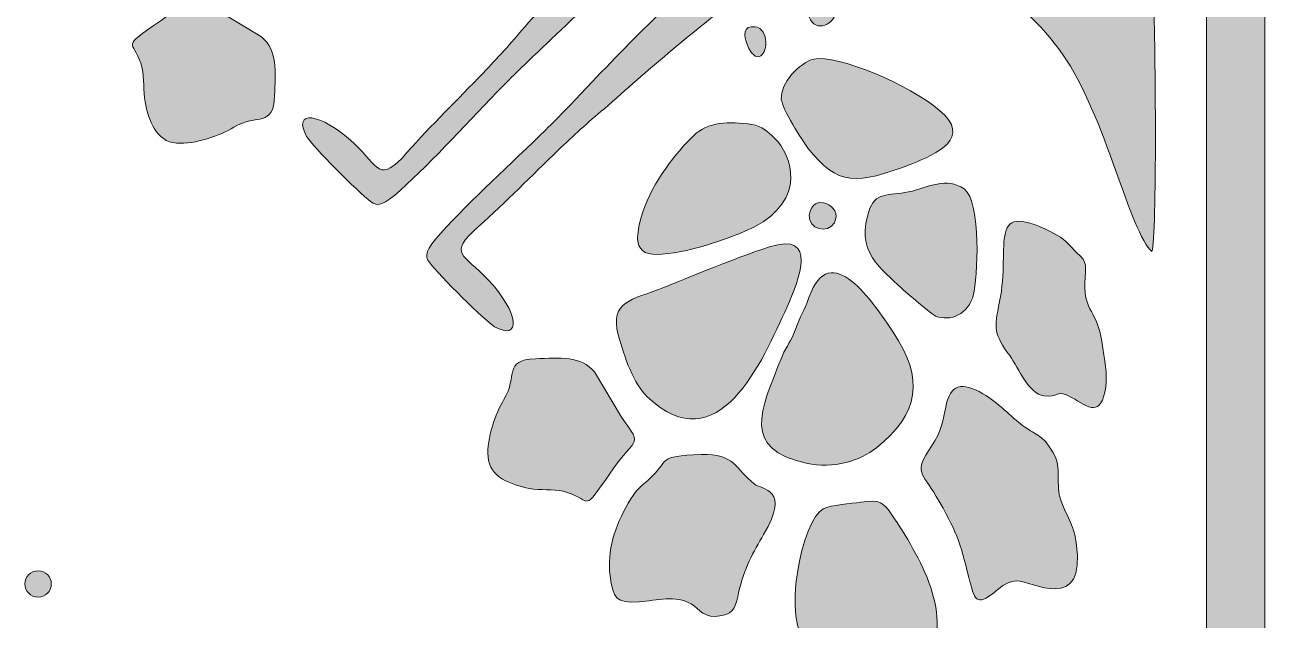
# Model space of a CAD drawing. Header units: inches. Extents: x -199 to 794, y -76 to 917.
# Drawn here: x 532.1 to 794, y 652.5 to 778.1 of the extents above; entities that cross this region are included whole.
import ezdxf

# ---------------------------------------------------------------- set-up
doc = ezdxf.new("R2010")
doc.units = ezdxf.units.IN
doc.header["$MEASUREMENT"] = 0
doc.layers.add('图层 1', color=7, linetype='Continuous')

# ---------------------------------------------------------------- blocks, each defined once
blk = doc.blocks.new('block 2')
at = {"layer": '图层 1', "true_color": 0xffffff}
h = blk.add_hatch(color=7, dxfattribs=at)
h.dxf.hatch_style = 2
edge = h.paths.add_edge_path()
edge.add_spline(control_points=[(660.74, 893.57), (651.43, 893.95), (610.71, 894.31), (607.44, 893.22), (611.15, 888.66), (636.13, 883.44), (649.06, 874.34), (661.9, 865.3), (670.18, 851.18), (671.17, 835.26), (671.84, 824.5), (666.69, 813.03), (660.48, 805.04), (652.8, 795.16), (645.95, 787.03), (637.56, 777.68), (634.7, 774.22), (631.75, 771.01), (628.78, 767.91), (623.38, 762.27), (617.88, 756.97), (612.72, 751.13), (606.77, 744.38), (606.83, 748.17), (601.6, 753.03), (594.17, 759.94), (588.49, 760.05), (591.55, 754.53), (592.65, 752.59), (602.44, 742.82), (605.02, 740.81), (606.49, 739.66), (607.79, 739.99), (611.31, 743.16), (618.38, 749.55), (625.89, 757.99), (633.11, 765.31), (635.96, 768.22), (639.03, 771.14), (642.13, 774.06), (653.35, 784.62), (663.43, 795.18), (674.02, 806.26), (694.97, 827.39), (689.77, 868.18), (671.11, 888.83), (667.87, 892.41), (665.03, 893.39), (660.74, 893.57)], knot_values=[0, 0, 0, 0, 1, 1, 1, 2, 2, 2, 3, 3, 3, 4, 4, 4, 5, 5, 5, 6, 6, 6, 7, 7, 7, 8, 8, 8, 9, 9, 9, 10, 10, 10, 11, 11, 11, 12, 12, 12, 13, 13, 13, 14, 14, 14, 15, 15, 15, 16, 16, 16, 16], degree=3, periodic=1)
h = blk.add_hatch(color=7, dxfattribs=at)
h.dxf.hatch_style = 2
edge = h.paths.add_edge_path()
edge.add_spline(control_points=[(791.65, 843.99), (790.54, 844.66), (788.96, 844.87), (787.38, 844.89), (782.21, 844.95), (773.23, 845.15), (768.63, 843.69), (759.46, 840.79), (761.41, 830.71), (766.29, 825.34), (768.33, 823.1), (770.07, 820.6), (771.59, 817.92), (776.78, 808.78), (781.41, 795.92), (781.41, 785.33), (781.41, 785.33), (781.41, 194.19), (781.41, 194.19), (777.47, 191.99), (769.65, 191.36), (766.17, 190.88), (757.83, 189.72), (752.38, 188.66), (745.69, 186.12), (735.58, 182.3), (734.56, 182.7), (740.55, 173.36), (742, 171.09), (743.72, 168.17), (745.44, 163.85), (748.84, 155.29), (753.76, 156.77), (760.42, 152.04), (762.38, 150.64), (765.26, 146.86), (766.41, 144.38), (768.37, 140.15), (768.24, 139.32), (769.77, 134.62), (771.03, 130.75), (771.28, 130.07), (772.42, 129.64), (773.18, 129.37), (774.36, 129.21), (776.54, 128.26), (781.06, 126.28), (783.37, 102.7), (775.64, 101.17), (774.68, 100.98), (773.92, 100.8), (773.33, 100.6), (770.36, 99.62), (771.38, 98.32), (769.88, 93.81), (768.76, 90.45), (766.49, 79.21), (761.06, 76.37), (748.63, 69.88), (749.84, 74.91), (745.88, 65.31), (744.36, 61.64), (743.71, 59.51), (741.84, 56.21), (741.03, 54.76), (739.96, 53.93), (739.02, 52.99), (735.08, 49.09), (737, 47.16), (740.97, 44.98), (746.65, 41.82), (758.26, 38.73), (764.77, 38.8), (767.73, 38.83), (771.78, 38.9), (775.53, 38.48), (777.67, 38.22), (779.73, 37.81), (781.41, 37.13), (781.41, 37.13), (781.41, -76.04), (781.41, -76.04), (781.41, -76.04), (793.72, -76.04), (793.72, -76.04), (793.72, -76.04), (793.72, 834.75), (793.72, 834.75), (793.72, 837.12), (794.02, 842.57), (791.65, 843.99)], knot_values=[0, 0, 0, 0, 1, 1, 1, 2, 2, 2, 3, 3, 3, 4, 4, 4, 5, 5, 5, 6, 6, 6, 7, 7, 7, 8, 8, 8, 9, 9, 9, 10, 10, 10, 11, 11, 11, 12, 12, 12, 13, 13, 13, 14, 14, 14, 15, 15, 15, 16, 16, 16, 17, 17, 17, 18, 18, 18, 19, 19, 19, 20, 20, 20, 21, 21, 21, 22, 22, 22, 23, 23, 23, 24, 24, 24, 25, 25, 25, 26, 26, 26, 27, 27, 27, 28, 28, 28, 29, 29, 29, 30, 30, 30, 30], degree=3, periodic=1)
h = blk.add_hatch(color=7, dxfattribs=at)
h.dxf.hatch_style = 2
edge = h.paths.add_edge_path()
edge.add_spline(control_points=[(765.52, 793.95), (744.88, 812.61), (704.09, 817.81), (682.96, 796.86), (671.87, 786.26), (661.31, 776.18), (650.76, 764.97), (647.84, 761.86), (644.92, 758.8), (642, 755.94), (634.69, 748.73), (626.25, 741.21), (619.86, 734.15), (616.68, 730.63), (616.35, 729.33), (617.51, 727.86), (619.51, 725.28), (629.28, 715.48), (631.22, 714.4), (636.74, 711.33), (636.64, 717.01), (629.73, 724.45), (624.86, 729.68), (621.07, 729.6), (627.82, 735.56), (633.67, 740.72), (638.96, 746.22), (644.6, 751.62), (647.7, 754.59), (650.91, 757.54), (654.37, 760.39), (663.74, 768.78), (671.85, 775.64), (681.74, 783.32), (689.73, 789.52), (701.19, 794.68), (711.95, 794.01), (727.88, 793.02), (742, 784.74), (751.04, 771.9), (760.14, 758.96), (765.35, 733.98), (769.92, 730.27), (771, 733.56), (770.64, 774.27), (770.27, 783.57), (770.09, 787.87), (769.11, 790.71), (765.52, 793.95)], knot_values=[0, 0, 0, 0, 1, 1, 1, 2, 2, 2, 3, 3, 3, 4, 4, 4, 5, 5, 5, 6, 6, 6, 7, 7, 7, 8, 8, 8, 9, 9, 9, 10, 10, 10, 11, 11, 11, 12, 12, 12, 13, 13, 13, 14, 14, 14, 15, 15, 15, 16, 16, 16, 16], degree=3, periodic=1)
h = blk.add_hatch(color=7, dxfattribs=at)
h.dxf.hatch_style = 2
edge = h.paths.add_edge_path()
edge.add_spline(control_points=[(559.17, 777.9), (552.07, 772.85), (555.36, 774.97), (556.83, 768.97), (557.35, 766.82), (557, 764.14), (557.45, 761.84), (558.2, 758.01), (559.75, 753.45), (564.11, 753.12), (568.02, 752.83), (573.33, 754.74), (576.2, 756.49), (581.16, 759.52), (584.5, 756.23), (584.79, 763.13), (585.01, 768.27), (585.41, 772.8), (582.03, 775.56), (582.03, 775.56), (572.47, 781.31), (572.47, 781.31), (565.59, 786.24), (568.98, 784.11), (559.17, 777.9)], knot_values=[0, 0, 0, 0, 1, 1, 1, 2, 2, 2, 3, 3, 3, 4, 4, 4, 5, 5, 5, 6, 6, 6, 7, 7, 7, 8, 8, 8, 8], degree=3, periodic=1)
h = blk.add_hatch(color=7, dxfattribs=at)
h.dxf.hatch_style = 2
edge = h.paths.add_edge_path()
edge.add_spline(control_points=[(703.13, 780.29), (703.39, 781.05), (703.38, 782), (702.93, 783.36), (701.85, 786.61), (696.73, 787.89), (697.27, 781.22), (697.65, 776.56), (702.08, 777.22), (703.13, 780.29)], knot_values=[0, 0, 0, 0, 1, 1, 1, 2, 2, 2, 3, 3, 3, 3], degree=3, periodic=1)
h = blk.add_hatch(color=7, dxfattribs=at)
h.dxf.hatch_style = 2
edge = h.paths.add_edge_path()
edge.add_spline(control_points=[(688.44, 774.4), (688.44, 775.91), (687.61, 777.54), (686.21, 777.7), (683.48, 778), (683.73, 775.81), (684.55, 773.82), (686.27, 769.65), (688.44, 771.4), (688.44, 774.4)], knot_values=[0, 0, 0, 0, 1, 1, 1, 2, 2, 2, 3, 3, 3, 3], degree=3, periodic=1)
h = blk.add_hatch(color=7, dxfattribs=at)
h.dxf.hatch_style = 2
edge = h.paths.add_edge_path()
edge.add_spline(control_points=[(691.71, 762.43), (691.86, 760.33), (696.08, 753.7), (697.33, 752.09), (703.63, 744.03), (707.57, 744.33), (719.11, 748.72), (724.62, 750.82), (731.99, 754.3), (725.12, 760.05), (718.72, 765.43), (703.51, 771.93), (698.56, 770.86), (695.46, 770.07), (691.49, 765.79), (691.71, 762.43)], knot_values=[0, 0, 0, 0, 1, 1, 1, 2, 2, 2, 3, 3, 3, 4, 4, 4, 5, 5, 5, 5], degree=3, periodic=1)
h = blk.add_hatch(color=7, dxfattribs=at)
h.dxf.hatch_style = 2
edge = h.paths.add_edge_path()
edge.add_spline(control_points=[(673.18, 754.7), (669.72, 751.38), (664.55, 744.96), (662.5, 738.6), (659.58, 729.5), (662.52, 728.73), (670.56, 730.28), (676.44, 731.42), (682.92, 733.89), (685.92, 735.42), (697.09, 741.11), (694.09, 750.66), (690.19, 754.26), (688.89, 755.46), (687.68, 756.72), (685.51, 757.06), (680.69, 757.82), (676.25, 757.65), (673.18, 754.7)], knot_values=[0, 0, 0, 0, 1, 1, 1, 2, 2, 2, 3, 3, 3, 4, 4, 4, 5, 5, 5, 6, 6, 6, 6], degree=3, periodic=1)
h = blk.add_hatch(color=7, dxfattribs=at)
h.dxf.hatch_style = 2
edge = h.paths.add_edge_path()
edge.add_spline(control_points=[(719.39, 743.02), (714.96, 741.87), (711.87, 743.1), (710.42, 739.38), (706.86, 730.18), (713.13, 726.4), (717, 722.58), (717.81, 721.77), (723.68, 716.88), (724.27, 716.64), (727.35, 715.38), (731.19, 717.05), (732.25, 721.17), (733.08, 724.39), (734.04, 740.68), (730.26, 743.47), (726.75, 746.06), (722.24, 743.77), (719.39, 743.02)], knot_values=[0, 0, 0, 0, 1, 1, 1, 2, 2, 2, 3, 3, 3, 4, 4, 4, 5, 5, 5, 6, 6, 6, 6], degree=3, periodic=1)
h = blk.add_hatch(color=7, dxfattribs=at)
h.dxf.hatch_style = 2
edge = h.paths.add_edge_path()
edge.add_spline(control_points=[(702.9, 736.34), (704.88, 740.06), (698.15, 742.91), (697.61, 737.91), (697.29, 734.99), (701.59, 733.86), (702.9, 736.34)], knot_values=[0, 0, 0, 0, 1, 1, 1, 2, 2, 2, 2], degree=3, periodic=1)
h = blk.add_hatch(color=7, dxfattribs=at)
h.dxf.hatch_style = 2
edge = h.paths.add_edge_path()
edge.add_spline(control_points=[(754.02, 730.08), (752.61, 731.36), (751.83, 732.66), (749.98, 733.66), (734.46, 742.04), (740.28, 731.39), (737.76, 719.68), (736.51, 713.88), (736.66, 712.78), (739.9, 708.29), (741.9, 705.53), (743.87, 700.25), (747.11, 699.78), (750.16, 699.34), (749.71, 701.34), (752.91, 699.49), (756.75, 697.26), (759.16, 695.24), (760.16, 701.66), (760.59, 704.46), (759.87, 707.27), (759.31, 711.32), (758.46, 717.53), (755.55, 717.8), (755.73, 723.55), (755.85, 727.34), (756.57, 727.8), (754.02, 730.08)], knot_values=[0, 0, 0, 0, 1, 1, 1, 2, 2, 2, 3, 3, 3, 4, 4, 4, 5, 5, 5, 6, 6, 6, 7, 7, 7, 8, 8, 8, 9, 9, 9, 9], degree=3, periodic=1)
h = blk.add_hatch(color=7, dxfattribs=at)
h.dxf.hatch_style = 2
edge = h.paths.add_edge_path()
edge.add_spline(control_points=[(657.31, 712.71), (658.63, 707.89), (660.59, 702.28), (663.41, 699.61), (678.39, 685.41), (687.67, 706.93), (692.92, 718.6), (695.54, 724.42), (699.52, 734.51), (689.24, 731.24), (681.9, 728.92), (669.23, 723.58), (665.77, 722.22), (660.66, 720.21), (655.38, 719.78), (657.31, 712.71)], knot_values=[0, 0, 0, 0, 1, 1, 1, 2, 2, 2, 3, 3, 3, 4, 4, 4, 5, 5, 5, 5], degree=3, periodic=1)
h = blk.add_hatch(color=7, dxfattribs=at)
h.dxf.hatch_style = 2
edge = h.paths.add_edge_path()
edge.add_spline(control_points=[(694.75, 714.01), (693.68, 710.91), (692.95, 710.74), (691.89, 708.14), (687.09, 696.38), (683.43, 688.61), (696.96, 685.61), (702.82, 684.31), (708.33, 686.12), (711.76, 688.83), (720.77, 695.94), (721.94, 703.51), (715.32, 713.24), (711.09, 719.47), (702, 733.33), (697.55, 720.55), (696.51, 717.56), (695.7, 716.75), (694.75, 714.01)], knot_values=[0, 0, 0, 0, 1, 1, 1, 2, 2, 2, 3, 3, 3, 4, 4, 4, 5, 5, 5, 6, 6, 6, 6], degree=3, periodic=1)
h = blk.add_hatch(color=7, dxfattribs=at)
h.dxf.hatch_style = 2
edge = h.paths.add_edge_path()
edge.add_spline(control_points=[(639.82, 707.62), (632.93, 707.34), (636.21, 704), (633.18, 699.03), (631.44, 696.17), (629.52, 690.87), (629.82, 686.94), (630.14, 682.59), (634.71, 681.03), (638.54, 680.28), (640.83, 679.84), (643.52, 680.18), (645.67, 679.66), (651.66, 678.19), (649.55, 674.9), (654.59, 682.01), (660.8, 691.81), (662.93, 688.43), (658, 695.3), (658, 695.3), (652.26, 704.86), (652.26, 704.86), (649.5, 708.25), (644.96, 707.85), (639.82, 707.62)], knot_values=[0, 0, 0, 0, 1, 1, 1, 2, 2, 2, 3, 3, 3, 4, 4, 4, 5, 5, 5, 6, 6, 6, 7, 7, 7, 8, 8, 8, 8], degree=3, periodic=1)
h = blk.add_hatch(color=7, dxfattribs=at)
h.dxf.hatch_style = 2
edge = h.paths.add_edge_path()
edge.add_spline(control_points=[(726.39, 697.45), (725.85, 694.9), (725.55, 692.27), (723.41, 689.21), (719.43, 683.52), (721.5, 683.59), (724.4, 678.6), (728.64, 671.35), (729.37, 669.16), (731.3, 661.45), (732.43, 656.97), (732.67, 655.03), (736.94, 658.59), (738.26, 659.69), (739.63, 660.76), (741.51, 660.77), (744.33, 660.8), (756.16, 653.62), (753.95, 668.76), (753.33, 672.97), (751.84, 674.53), (750.74, 677.58), (749.42, 681.28), (751.07, 684.6), (749.02, 687.9), (746.64, 691.76), (745.98, 691.12), (742.63, 693.54), (740.27, 695.26), (737.44, 698.45), (734.25, 700.26), (729.73, 702.82), (727.41, 702.35), (726.39, 697.45)], knot_values=[0, 0, 0, 0, 1, 1, 1, 2, 2, 2, 3, 3, 3, 4, 4, 4, 5, 5, 5, 6, 6, 6, 7, 7, 7, 8, 8, 8, 9, 9, 9, 10, 10, 10, 11, 11, 11, 11], degree=3, periodic=1)
h = blk.add_hatch(color=7, dxfattribs=at)
h.dxf.hatch_style = 2
edge = h.paths.add_edge_path()
edge.add_spline(control_points=[(674.82, 687.43), (665.09, 686.99), (668.58, 686.52), (663.46, 681.9), (661.47, 680.11), (660.96, 679.89), (659.42, 677.19), (656.59, 672.25), (654.88, 667.13), (655.59, 661.84), (656.25, 656.95), (656.78, 656.03), (661.69, 656.36), (665.55, 656.61), (669.33, 657.82), (672.7, 655.89), (674.59, 654.77), (675.27, 652.71), (679.17, 653.43), (681.83, 653.92), (682.16, 655.8), (682.7, 658.27), (683.75, 663.06), (685.89, 667.07), (687.95, 670.53), (693.82, 680.35), (687.67, 679.89), (686, 681.21), (682.12, 684.25), (681.85, 687.75), (674.82, 687.43)], knot_values=[0, 0, 0, 0, 1, 1, 1, 2, 2, 2, 3, 3, 3, 4, 4, 4, 5, 5, 5, 6, 6, 6, 7, 7, 7, 8, 8, 8, 9, 9, 9, 10, 10, 10, 10], degree=3, periodic=1)
h = blk.add_hatch(color=7, dxfattribs=at)
h.dxf.hatch_style = 2
edge = h.paths.add_edge_path()
edge.add_spline(control_points=[(708.46, 677.37), (706.37, 677.04), (702.3, 676.81), (700.55, 675.97), (696.2, 673.91), (691.38, 651.78), (697.5, 647.33), (700.82, 644.91), (699.71, 647.44), (702.55, 643.08), (704.24, 640.5), (709.78, 633.81), (712.13, 633.48), (714.5, 633.14), (715.94, 636.1), (717.04, 637.63), (717.04, 637.63), (721.89, 643.74), (721.89, 643.74), (728.92, 652.6), (720.71, 666.28), (715.04, 674.69), (713.31, 677.26), (712.61, 678.01), (708.46, 677.37)], knot_values=[0, 0, 0, 0, 1, 1, 1, 2, 2, 2, 3, 3, 3, 4, 4, 4, 5, 5, 5, 6, 6, 6, 7, 7, 7, 8, 8, 8, 8], degree=3, periodic=1)
h = blk.add_hatch(color=7, dxfattribs=at)
h.dxf.hatch_style = 2
edge = h.paths.add_edge_path()
edge.add_spline(control_points=[(532.09, 660.11), (532.09, 658.57), (533.33, 657.32), (534.88, 657.32), (536.42, 657.32), (537.67, 658.57), (537.67, 660.11), (537.67, 661.65), (536.42, 662.9), (534.88, 662.9), (533.33, 662.9), (532.09, 661.65), (532.09, 660.11)], knot_values=[0, 0, 0, 0, 1, 1, 1, 2, 2, 2, 3, 3, 3, 4, 4, 4, 4], degree=3, periodic=1)
at = {"layer": '图层 1', "lineweight": 0}
for points, knots in [([(660.74, 893.57), (651.43, 893.95), (610.71, 894.31), (607.44, 893.22), (611.15, 888.66), (636.13, 883.44), (649.06, 874.34), (661.9, 865.3), (670.18, 851.18), (671.17, 835.26), (671.84, 824.5), (666.69, 813.03), (660.48, 805.04), (652.8, 795.16), (645.95, 787.03), (637.56, 777.68), (634.7, 774.22), (631.75, 771.01), (628.78, 767.91), (623.38, 762.27), (617.88, 756.97), (612.72, 751.13), (606.77, 744.38), (606.83, 748.17), (601.6, 753.03), (594.17, 759.94), (588.49, 760.05), (591.55, 754.53), (592.65, 752.59), (602.44, 742.82), (605.02, 740.81), (606.49, 739.66), (607.79, 739.99), (611.31, 743.16), (618.38, 749.55), (625.89, 757.99), (633.11, 765.31), (635.96, 768.22), (639.03, 771.14), (642.13, 774.06), (653.35, 784.62), (663.43, 795.18), (674.02, 806.26), (694.97, 827.39), (689.77, 868.18), (671.11, 888.83), (667.87, 892.41), (665.03, 893.39), (660.74, 893.57)], [0, 0, 0, 0, 1, 1, 1, 2, 2, 2, 3, 3, 3, 4, 4, 4, 5, 5, 5, 6, 6, 6, 7, 7, 7, 8, 8, 8, 9, 9, 9, 10, 10, 10, 11, 11, 11, 12, 12, 12, 13, 13, 13, 14, 14, 14, 15, 15, 15, 16, 16, 16, 16]), ([(791.65, 843.99), (790.54, 844.66), (788.96, 844.87), (787.38, 844.89), (782.21, 844.95), (773.23, 845.15), (768.63, 843.69), (759.46, 840.79), (761.41, 830.71), (766.29, 825.34), (768.33, 823.1), (770.07, 820.6), (771.59, 817.92), (776.78, 808.78), (781.41, 795.92), (781.41, 785.33), (781.41, 785.33), (781.41, 194.19), (781.41, 194.19), (777.47, 191.99), (769.65, 191.36), (766.17, 190.88), (757.83, 189.72), (752.38, 188.66), (745.69, 186.12), (735.58, 182.3), (734.56, 182.7), (740.55, 173.36), (742, 171.09), (743.72, 168.17), (745.44, 163.85), (748.84, 155.29), (753.76, 156.77), (760.42, 152.04), (762.38, 150.64), (765.26, 146.86), (766.41, 144.38), (768.37, 140.15), (768.24, 139.32), (769.77, 134.62), (771.03, 130.75), (771.28, 130.07), (772.42, 129.64), (773.18, 129.37), (774.36, 129.21), (776.54, 128.26), (781.06, 126.28), (783.37, 102.7), (775.64, 101.17), (774.68, 100.98), (773.92, 100.8), (773.33, 100.6), (770.36, 99.62), (771.38, 98.32), (769.88, 93.81), (768.76, 90.45), (766.49, 79.21), (761.06, 76.37), (748.63, 69.88), (749.84, 74.91), (745.88, 65.31), (744.36, 61.64), (743.71, 59.51), (741.84, 56.21), (741.03, 54.76), (739.96, 53.93), (739.02, 52.99), (735.08, 49.09), (737, 47.16), (740.97, 44.98), (746.65, 41.82), (758.26, 38.73), (764.77, 38.8), (767.73, 38.83), (771.78, 38.9), (775.53, 38.48), (777.67, 38.22), (779.73, 37.81), (781.41, 37.13), (781.41, 37.13), (781.41, -76.04), (781.41, -76.04), (781.41, -76.04), (793.72, -76.04), (793.72, -76.04), (793.72, -76.04), (793.72, 834.75), (793.72, 834.75), (793.72, 837.12), (794.02, 842.57), (791.65, 843.99)], [0, 0, 0, 0, 1, 1, 1, 2, 2, 2, 3, 3, 3, 4, 4, 4, 5, 5, 5, 6, 6, 6, 7, 7, 7, 8, 8, 8, 9, 9, 9, 10, 10, 10, 11, 11, 11, 12, 12, 12, 13, 13, 13, 14, 14, 14, 15, 15, 15, 16, 16, 16, 17, 17, 17, 18, 18, 18, 19, 19, 19, 20, 20, 20, 21, 21, 21, 22, 22, 22, 23, 23, 23, 24, 24, 24, 25, 25, 25, 26, 26, 26, 27, 27, 27, 28, 28, 28, 29, 29, 29, 30, 30, 30, 30]), ([(765.52, 793.95), (744.88, 812.61), (704.09, 817.81), (682.96, 796.86), (671.87, 786.26), (661.31, 776.18), (650.76, 764.97), (647.84, 761.86), (644.92, 758.8), (642, 755.94), (634.69, 748.73), (626.25, 741.21), (619.86, 734.15), (616.68, 730.63), (616.35, 729.33), (617.51, 727.86), (619.51, 725.28), (629.28, 715.48), (631.22, 714.4), (636.74, 711.33), (636.64, 717.01), (629.73, 724.45), (624.86, 729.68), (621.07, 729.6), (627.82, 735.56), (633.67, 740.72), (638.96, 746.22), (644.6, 751.62), (647.7, 754.59), (650.91, 757.54), (654.37, 760.39), (663.74, 768.78), (671.85, 775.64), (681.74, 783.32), (689.73, 789.52), (701.19, 794.68), (711.95, 794.01), (727.88, 793.02), (742, 784.74), (751.04, 771.9), (760.14, 758.96), (765.35, 733.98), (769.92, 730.27), (771, 733.56), (770.64, 774.27), (770.27, 783.57), (770.09, 787.87), (769.11, 790.71), (765.52, 793.95)], [0, 0, 0, 0, 1, 1, 1, 2, 2, 2, 3, 3, 3, 4, 4, 4, 5, 5, 5, 6, 6, 6, 7, 7, 7, 8, 8, 8, 9, 9, 9, 10, 10, 10, 11, 11, 11, 12, 12, 12, 13, 13, 13, 14, 14, 14, 15, 15, 15, 16, 16, 16, 16]), ([(559.17, 777.9), (552.07, 772.85), (555.36, 774.97), (556.83, 768.97), (557.35, 766.82), (557, 764.14), (557.45, 761.84), (558.2, 758.01), (559.75, 753.45), (564.11, 753.12), (568.02, 752.83), (573.33, 754.74), (576.2, 756.49), (581.16, 759.52), (584.5, 756.23), (584.79, 763.13), (585.01, 768.27), (585.41, 772.8), (582.03, 775.56), (582.03, 775.56), (572.47, 781.31), (572.47, 781.31), (565.59, 786.24), (568.98, 784.11), (559.17, 777.9)], [0, 0, 0, 0, 1, 1, 1, 2, 2, 2, 3, 3, 3, 4, 4, 4, 5, 5, 5, 6, 6, 6, 7, 7, 7, 8, 8, 8, 8]), ([(703.13, 780.29), (703.39, 781.05), (703.38, 782), (702.93, 783.36), (701.85, 786.61), (696.73, 787.89), (697.27, 781.22), (697.65, 776.56), (702.08, 777.22), (703.13, 780.29)], [0, 0, 0, 0, 1, 1, 1, 2, 2, 2, 3, 3, 3, 3]), ([(688.44, 774.4), (688.44, 775.91), (687.61, 777.54), (686.21, 777.7), (683.48, 778), (683.73, 775.81), (684.55, 773.82), (686.27, 769.65), (688.44, 771.4), (688.44, 774.4)], [0, 0, 0, 0, 1, 1, 1, 2, 2, 2, 3, 3, 3, 3]), ([(691.71, 762.43), (691.86, 760.33), (696.08, 753.7), (697.33, 752.09), (703.63, 744.03), (707.57, 744.33), (719.11, 748.72), (724.62, 750.82), (731.99, 754.3), (725.12, 760.05), (718.72, 765.43), (703.51, 771.93), (698.56, 770.86), (695.46, 770.07), (691.49, 765.79), (691.71, 762.43)], [0, 0, 0, 0, 1, 1, 1, 2, 2, 2, 3, 3, 3, 4, 4, 4, 5, 5, 5, 5]), ([(673.18, 754.7), (669.72, 751.38), (664.55, 744.96), (662.5, 738.6), (659.58, 729.5), (662.52, 728.73), (670.56, 730.28), (676.44, 731.42), (682.92, 733.89), (685.92, 735.42), (697.09, 741.11), (694.09, 750.66), (690.19, 754.26), (688.89, 755.46), (687.68, 756.72), (685.51, 757.06), (680.69, 757.82), (676.25, 757.65), (673.18, 754.7)], [0, 0, 0, 0, 1, 1, 1, 2, 2, 2, 3, 3, 3, 4, 4, 4, 5, 5, 5, 6, 6, 6, 6]), ([(719.39, 743.02), (714.96, 741.87), (711.87, 743.1), (710.42, 739.38), (706.86, 730.18), (713.13, 726.4), (717, 722.58), (717.81, 721.77), (723.68, 716.88), (724.27, 716.64), (727.35, 715.38), (731.19, 717.05), (732.25, 721.17), (733.08, 724.39), (734.04, 740.68), (730.26, 743.47), (726.75, 746.06), (722.24, 743.77), (719.39, 743.02)], [0, 0, 0, 0, 1, 1, 1, 2, 2, 2, 3, 3, 3, 4, 4, 4, 5, 5, 5, 6, 6, 6, 6]), ([(702.9, 736.34), (704.88, 740.06), (698.15, 742.91), (697.61, 737.91), (697.29, 734.99), (701.59, 733.86), (702.9, 736.34)], [0, 0, 0, 0, 1, 1, 1, 2, 2, 2, 2]), ([(754.02, 730.08), (752.61, 731.36), (751.83, 732.66), (749.98, 733.66), (734.46, 742.04), (740.28, 731.39), (737.76, 719.68), (736.51, 713.88), (736.66, 712.78), (739.9, 708.29), (741.9, 705.53), (743.87, 700.25), (747.11, 699.78), (750.16, 699.34), (749.71, 701.34), (752.91, 699.49), (756.75, 697.26), (759.16, 695.24), (760.16, 701.66), (760.59, 704.46), (759.87, 707.27), (759.31, 711.32), (758.46, 717.53), (755.55, 717.8), (755.73, 723.55), (755.85, 727.34), (756.57, 727.8), (754.02, 730.08)], [0, 0, 0, 0, 1, 1, 1, 2, 2, 2, 3, 3, 3, 4, 4, 4, 5, 5, 5, 6, 6, 6, 7, 7, 7, 8, 8, 8, 9, 9, 9, 9]), ([(657.31, 712.71), (658.63, 707.89), (660.59, 702.28), (663.41, 699.61), (678.39, 685.41), (687.67, 706.93), (692.92, 718.6), (695.54, 724.42), (699.52, 734.51), (689.24, 731.24), (681.9, 728.92), (669.23, 723.58), (665.77, 722.22), (660.66, 720.21), (655.38, 719.78), (657.31, 712.71)], [0, 0, 0, 0, 1, 1, 1, 2, 2, 2, 3, 3, 3, 4, 4, 4, 5, 5, 5, 5]), ([(694.75, 714.01), (693.68, 710.91), (692.95, 710.74), (691.89, 708.14), (687.09, 696.38), (683.43, 688.61), (696.96, 685.61), (702.82, 684.31), (708.33, 686.12), (711.76, 688.83), (720.77, 695.94), (721.94, 703.51), (715.32, 713.24), (711.09, 719.47), (702, 733.33), (697.55, 720.55), (696.51, 717.56), (695.7, 716.75), (694.75, 714.01)], [0, 0, 0, 0, 1, 1, 1, 2, 2, 2, 3, 3, 3, 4, 4, 4, 5, 5, 5, 6, 6, 6, 6]), ([(639.82, 707.62), (632.93, 707.34), (636.21, 704), (633.18, 699.03), (631.44, 696.17), (629.52, 690.87), (629.82, 686.94), (630.14, 682.59), (634.71, 681.03), (638.54, 680.28), (640.83, 679.84), (643.52, 680.18), (645.67, 679.66), (651.66, 678.19), (649.55, 674.9), (654.59, 682.01), (660.8, 691.81), (662.93, 688.43), (658, 695.3), (658, 695.3), (652.26, 704.86), (652.26, 704.86), (649.5, 708.25), (644.96, 707.85), (639.82, 707.62)], [0, 0, 0, 0, 1, 1, 1, 2, 2, 2, 3, 3, 3, 4, 4, 4, 5, 5, 5, 6, 6, 6, 7, 7, 7, 8, 8, 8, 8]), ([(726.39, 697.45), (725.85, 694.9), (725.55, 692.27), (723.41, 689.21), (719.43, 683.52), (721.5, 683.59), (724.4, 678.6), (728.64, 671.35), (729.37, 669.16), (731.3, 661.45), (732.43, 656.97), (732.67, 655.03), (736.94, 658.59), (738.26, 659.69), (739.63, 660.76), (741.51, 660.77), (744.33, 660.8), (756.16, 653.62), (753.95, 668.76), (753.33, 672.97), (751.84, 674.53), (750.74, 677.58), (749.42, 681.28), (751.07, 684.6), (749.02, 687.9), (746.64, 691.76), (745.98, 691.12), (742.63, 693.54), (740.27, 695.26), (737.44, 698.45), (734.25, 700.26), (729.73, 702.82), (727.41, 702.35), (726.39, 697.45)], [0, 0, 0, 0, 1, 1, 1, 2, 2, 2, 3, 3, 3, 4, 4, 4, 5, 5, 5, 6, 6, 6, 7, 7, 7, 8, 8, 8, 9, 9, 9, 10, 10, 10, 11, 11, 11, 11]), ([(674.82, 687.43), (665.09, 686.99), (668.58, 686.52), (663.46, 681.9), (661.47, 680.11), (660.96, 679.89), (659.42, 677.19), (656.59, 672.25), (654.88, 667.13), (655.59, 661.84), (656.25, 656.95), (656.78, 656.03), (661.69, 656.36), (665.55, 656.61), (669.33, 657.82), (672.7, 655.89), (674.59, 654.77), (675.27, 652.71), (679.17, 653.43), (681.83, 653.92), (682.16, 655.8), (682.7, 658.27), (683.75, 663.06), (685.89, 667.07), (687.95, 670.53), (693.82, 680.35), (687.67, 679.89), (686, 681.21), (682.12, 684.25), (681.85, 687.75), (674.82, 687.43)], [0, 0, 0, 0, 1, 1, 1, 2, 2, 2, 3, 3, 3, 4, 4, 4, 5, 5, 5, 6, 6, 6, 7, 7, 7, 8, 8, 8, 9, 9, 9, 10, 10, 10, 10]), ([(708.46, 677.37), (706.37, 677.04), (702.3, 676.81), (700.55, 675.97), (696.2, 673.91), (691.38, 651.78), (697.5, 647.33), (700.82, 644.91), (699.71, 647.44), (702.55, 643.08), (704.24, 640.5), (709.78, 633.81), (712.13, 633.48), (714.5, 633.14), (715.94, 636.1), (717.04, 637.63), (717.04, 637.63), (721.89, 643.74), (721.89, 643.74), (728.92, 652.6), (720.71, 666.28), (715.04, 674.69), (713.31, 677.26), (712.61, 678.01), (708.46, 677.37)], [0, 0, 0, 0, 1, 1, 1, 2, 2, 2, 3, 3, 3, 4, 4, 4, 5, 5, 5, 6, 6, 6, 7, 7, 7, 8, 8, 8, 8]), ([(532.09, 660.11), (532.09, 658.57), (533.33, 657.32), (534.88, 657.32), (536.42, 657.32), (537.67, 658.57), (537.67, 660.11), (537.67, 661.65), (536.42, 662.9), (534.88, 662.9), (533.33, 662.9), (532.09, 661.65), (532.09, 660.11)], [0, 0, 0, 0, 1, 1, 1, 2, 2, 2, 3, 3, 3, 4, 4, 4, 4])]:
    blk.add_open_spline(points, degree=3, knots=knots, dxfattribs=at)

msp = doc.modelspace()

# ---------------------------------------------------------------- block references
at = {"layer": '图层 1'}
msp.add_blockref('block 2', (0, 0), dxfattribs=at)

doc.saveas('drawing.dxf')
